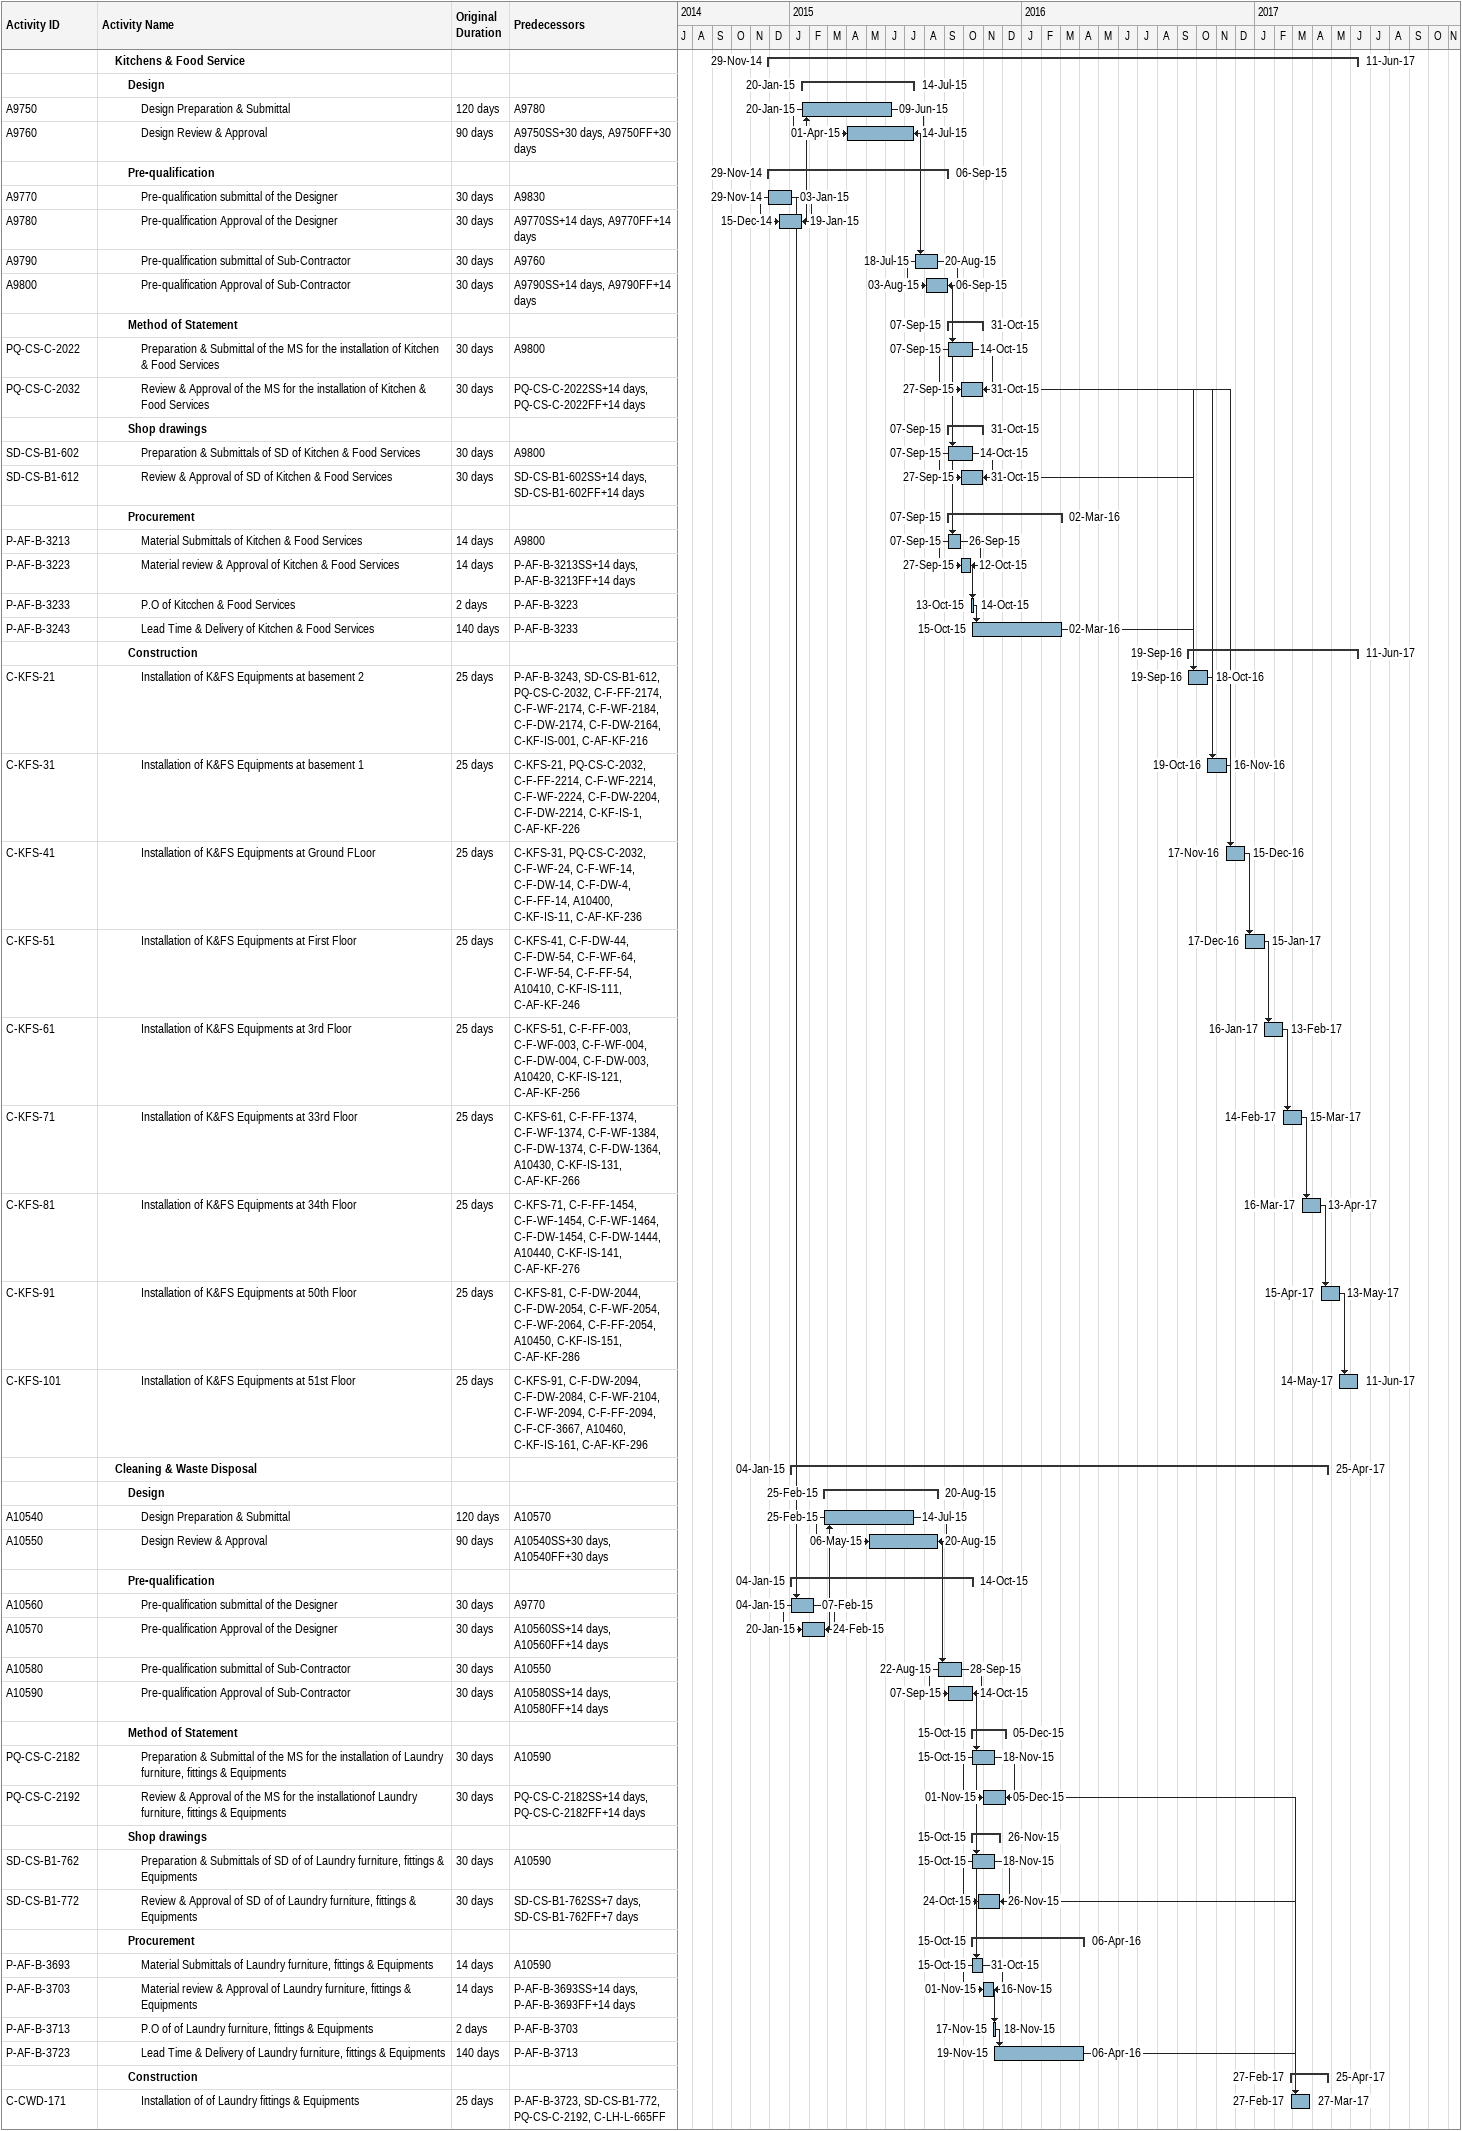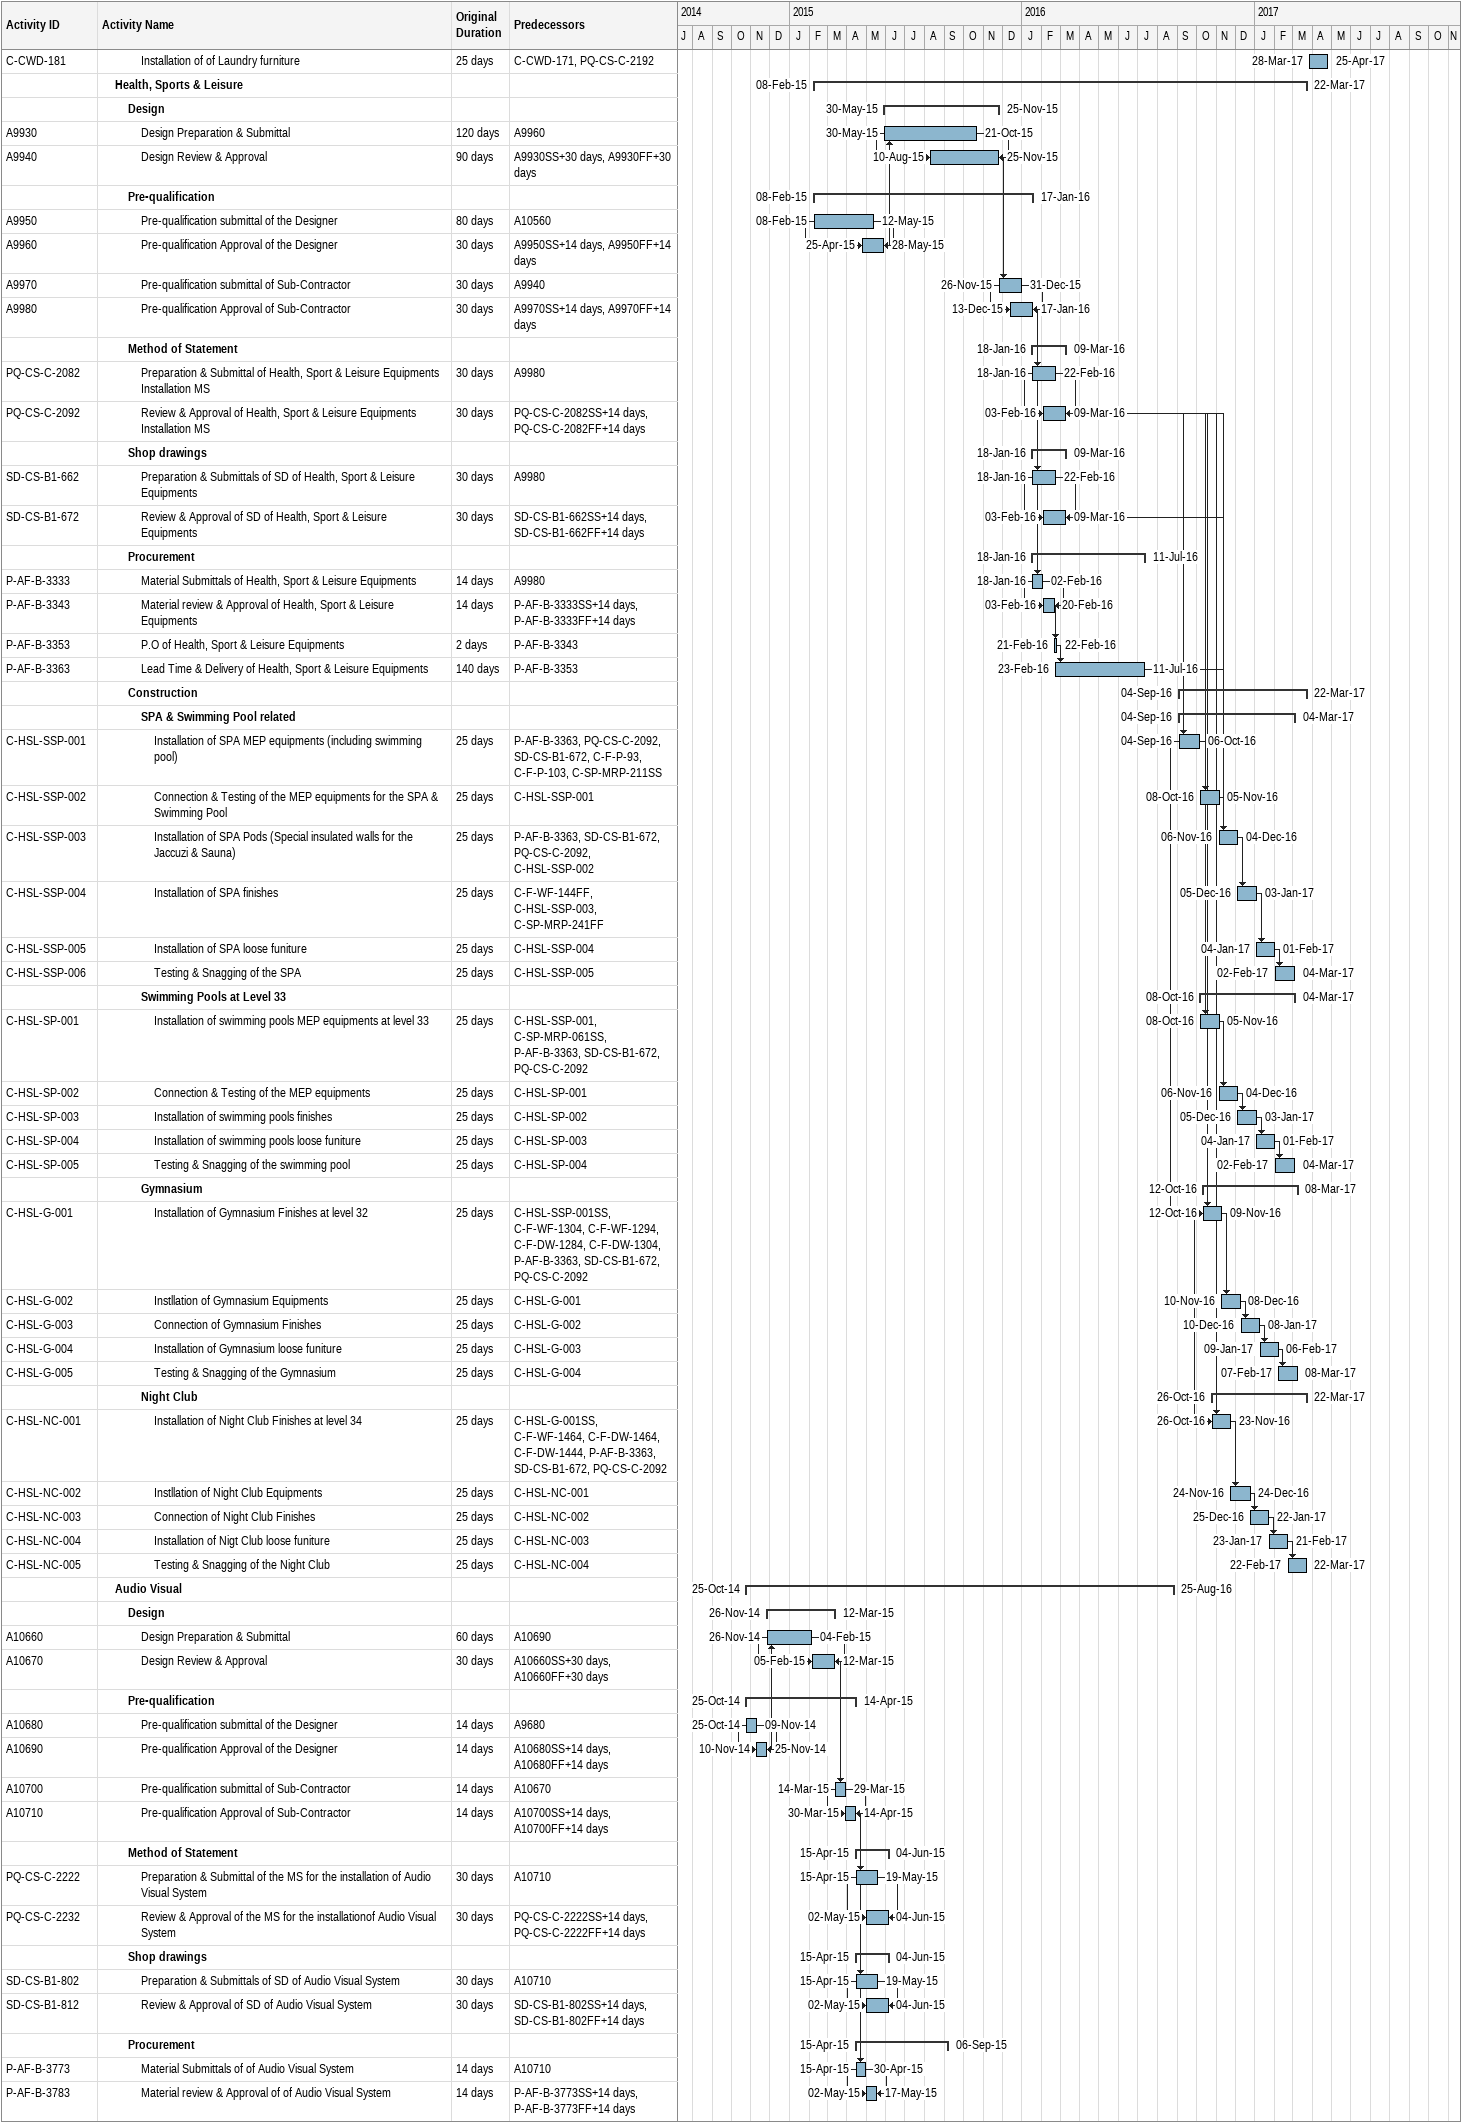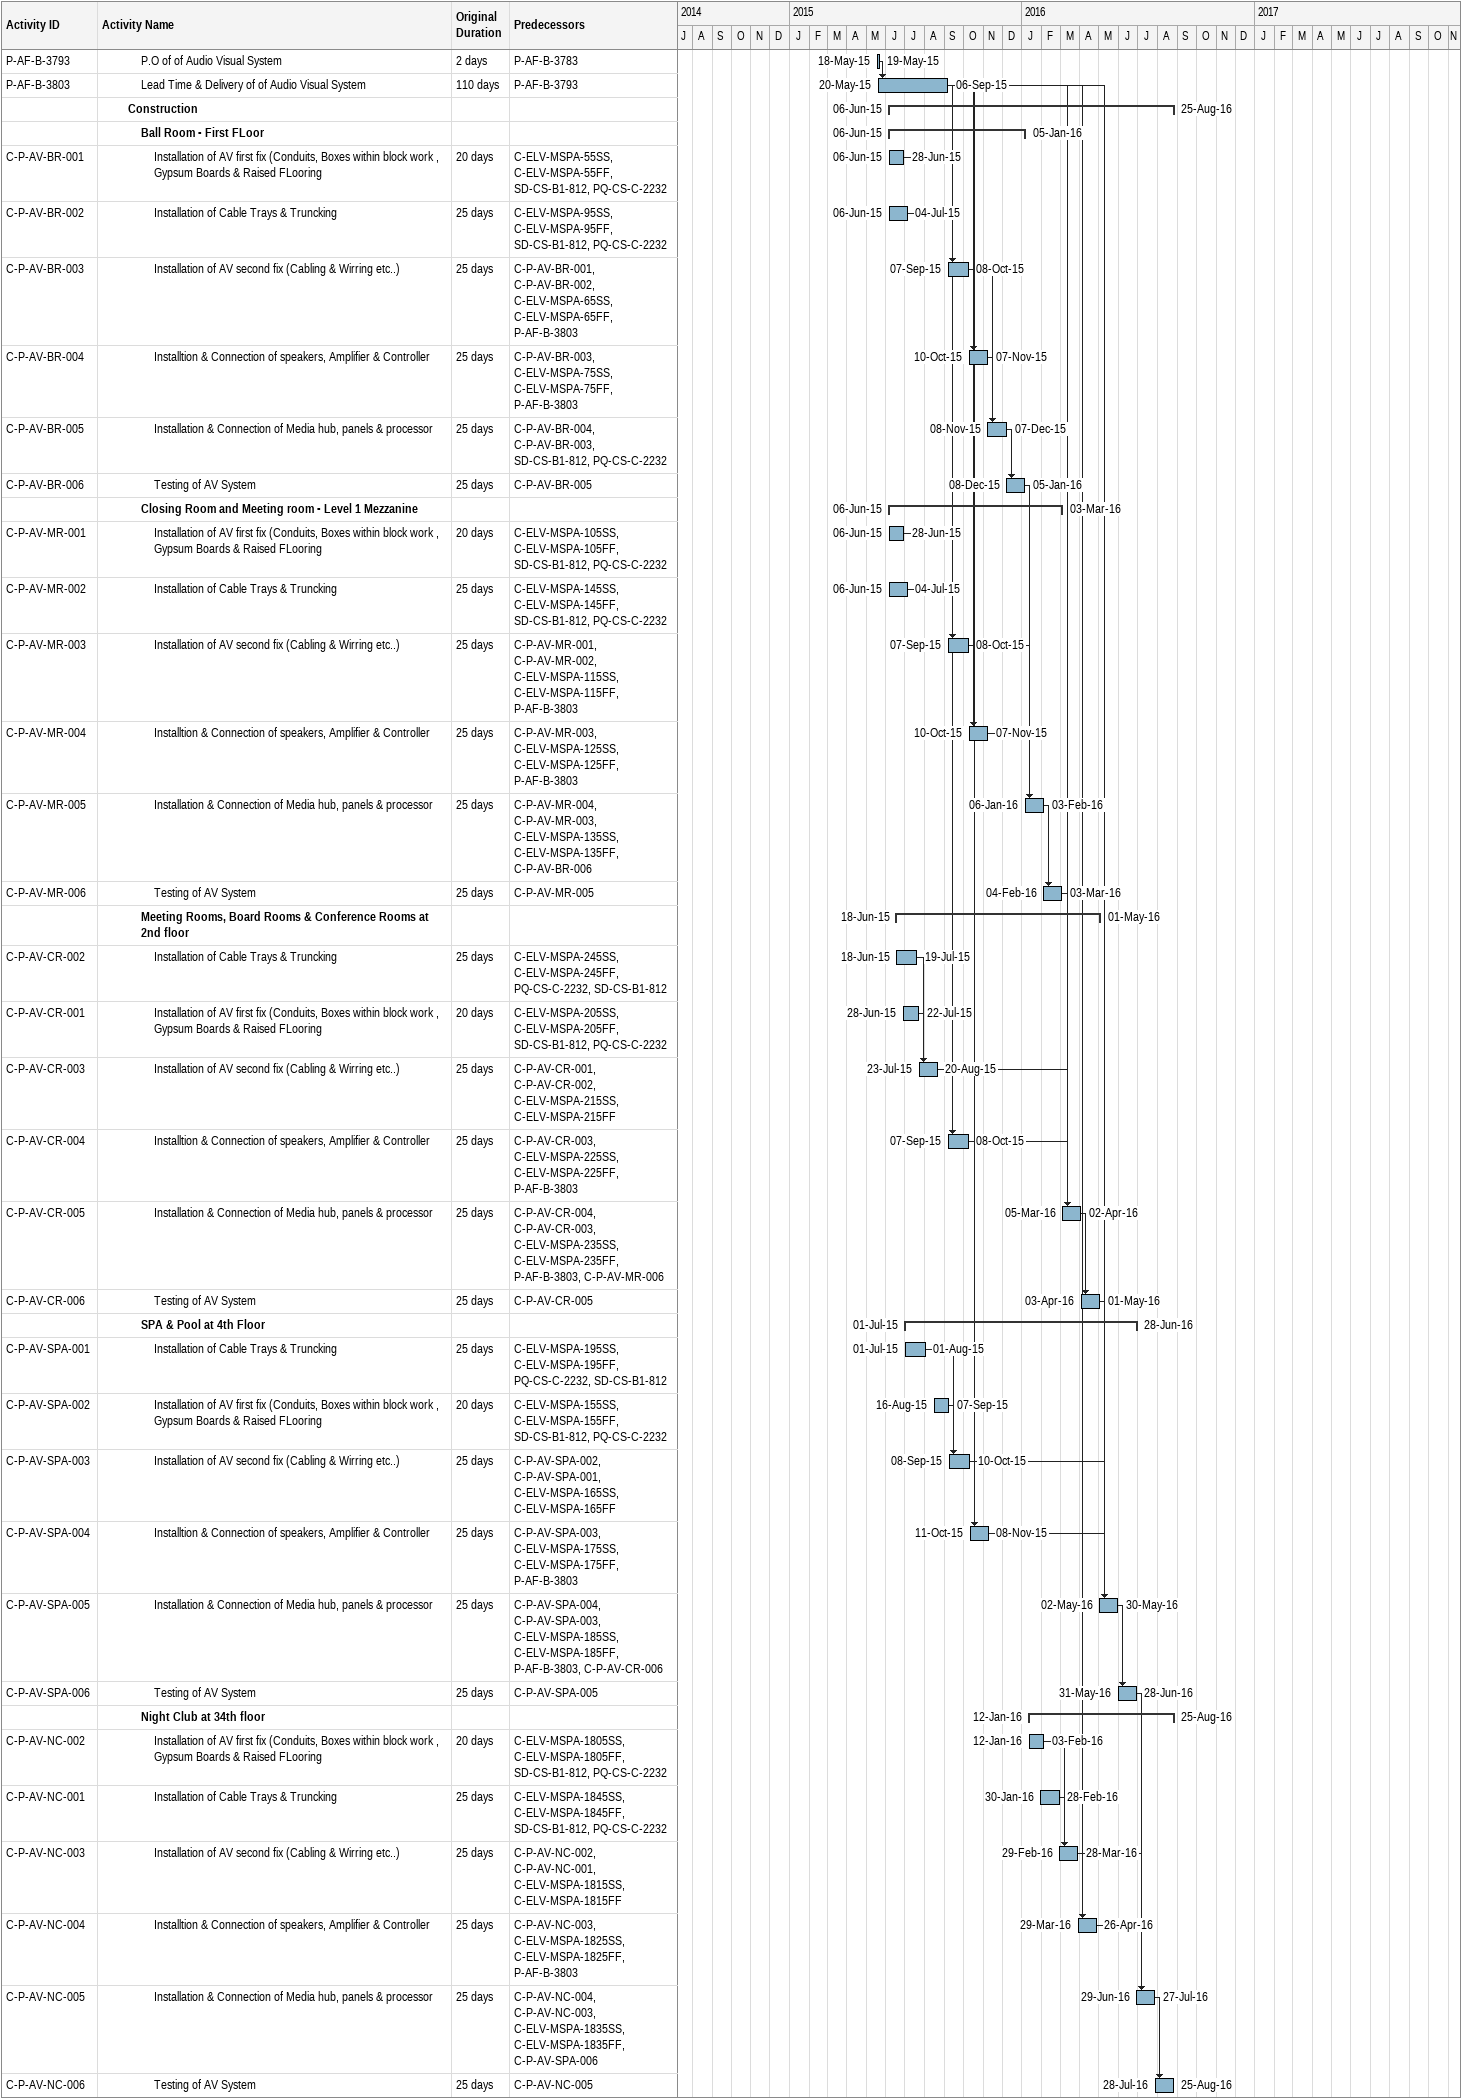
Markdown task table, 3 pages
| ID | Level | Task | Original duration | Start | Finish | Predecessors |
|---|---|---|---|---|---|---|
|  | 2 | **Kitchens & Food Service** |  | 2014-11-29 | 2017-06-11 |  |
|  | 3 | **Design** |  | 2015-01-20 | 2015-07-14 |  |
| A9750 | 4 | Design Preparation & Submittal | 120d | 2015-01-20 | 2015-06-09 | A9780 |
| A9760 | 4 | Design Review & Approval | 90d | 2015-04-01 | 2015-07-14 | A9750SS+30d, A9750FF+30d |
|  | 3 | **Pre-qualification** |  | 2014-11-29 | 2015-09-06 |  |
| A9770 | 4 | Pre-qualification submittal of the Designer | 30d | 2014-11-29 | 2015-01-03 | A9830 |
| A9780 | 4 | Pre-qualification Approval of the Designer | 30d | 2014-12-15 | 2015-01-19 | A9770SS+14d, A9770FF+14d |
| A9790 | 4 | Pre-qualification submittal of Sub-Contractor | 30d | 2015-07-18 | 2015-08-20 | A9760 |
| A9800 | 4 | Pre-qualification Approval of Sub-Contractor | 30d | 2015-08-03 | 2015-09-06 | A9790SS+14d, A9790FF+14d |
|  | 3 | **Method of Statement** |  | 2015-09-07 | 2015-10-31 |  |
| PQ-CS-C-2022 | 4 | Preparation & Submittal of the MS for the installation of Kitchen & Food Services | 30d | 2015-09-07 | 2015-10-14 | A9800 |
| PQ-CS-C-2032 | 4 | Review & Approval of the MS for the installation of Kitchen & Food Services | 30d | 2015-09-27 | 2015-10-31 | PQ-CS-C-2022SS+14d, PQ-CS-C-2022FF+14d |
|  | 3 | **Shop drawings** |  | 2015-09-07 | 2015-10-31 |  |
| SD-CS-B1-602 | 4 | Preparation & Submittals of SD of Kitchen & Food Services | 30d | 2015-09-07 | 2015-10-14 | A9800 |
| SD-CS-B1-612 | 4 | Review & Approval of SD of Kitchen & Food Services | 30d | 2015-09-27 | 2015-10-31 | SD-CS-B1-602SS+14d, SD-CS-B1-602FF+14d |
|  | 3 | **Procurement** |  | 2015-09-07 | 2016-03-02 |  |
| P-AF-B-3213 | 4 | Material Submittals of Kitchen & Food Services | 14d | 2015-09-07 | 2015-09-26 | A9800 |
| P-AF-B-3223 | 4 | Material review & Approval of Kitchen & Food Services | 14d | 2015-09-27 | 2015-10-12 | P-AF-B-3213SS+14d, P-AF-B-3213FF+14d |
| P-AF-B-3233 | 4 | P.O of Kitcchen & Food Services | 2d | 2015-10-13 | 2015-10-14 | P-AF-B-3223 |
| P-AF-B-3243 | 4 | Lead Time & Delivery of Kitchen & Food Services | 140d | 2015-10-15 | 2016-03-02 | P-AF-B-3233 |
|  | 3 | **Construction** |  | 2016-09-19 | 2017-06-11 |  |
| C-KFS-21 | 4 | Installation of K&FS Equipments at basement 2 | 25d | 2016-09-19 | 2016-10-18 | P-AF-B-3243, SD-CS-B1-612, PQ-CS-C-2032, C-F-FF-2174, C-F-WF-2174, C-F-WF-2184, C-F-DW-2174, C-F-DW-2164, C-KF-IS-001, C-AF-KF-216 |
| C-KFS-31 | 4 | Installation of K&FS Equipments at basement 1 | 25d | 2016-10-19 | 2016-11-16 | C-KFS-21, PQ-CS-C-2032, C-F-FF-2214, C-F-WF-2214, C-F-WF-2224, C-F-DW-2204, C-F-DW-2214, C-KF-IS-1, C-AF-KF-226 |
| C-KFS-41 | 4 | Installation of K&FS Equipments at Ground FLoor | 25d | 2016-11-17 | 2016-12-15 | C-KFS-31, PQ-CS-C-2032, C-F-WF-24, C-F-WF-14, C-F-DW-14, C-F-DW-4, C-F-FF-14, A10400, C-KF-IS-11, C-AF-KF-236 |
| C-KFS-51 | 4 | Installation of K&FS Equipments at First Floor | 25d | 2016-12-17 | 2017-01-15 | C-KFS-41, C-F-DW-44, C-F-DW-54, C-F-WF-64, C-F-WF-54, C-F-FF-54, A10410, C-KF-IS-111, C-AF-KF-246 |
| C-KFS-61 | 4 | Installation of K&FS Equipments at 3rd Floor | 25d | 2017-01-16 | 2017-02-13 | C-KFS-51, C-F-FF-003, C-F-WF-003, C-F-WF-004, C-F-DW-004, C-F-DW-003, A10420, C-KF-IS-121, C-AF-KF-256 |
| C-KFS-71 | 4 | Installation of K&FS Equipments at 33rd Floor | 25d | 2017-02-14 | 2017-03-15 | C-KFS-61, C-F-FF-1374, C-F-WF-1374, C-F-WF-1384, C-F-DW-1374, C-F-DW-1364, A10430, C-KF-IS-131, C-AF-KF-266 |
| C-KFS-81 | 4 | Installation of K&FS Equipments at 34th Floor | 25d | 2017-03-16 | 2017-04-13 | C-KFS-71, C-F-FF-1454, C-F-WF-1454, C-F-WF-1464, C-F-DW-1454, C-F-DW-1444, A10440, C-KF-IS-141, C-AF-KF-276 |
| C-KFS-91 | 4 | Installation of K&FS Equipments at 50th Floor | 25d | 2017-04-15 | 2017-05-13 | C-KFS-81, C-F-DW-2044, C-F-DW-2054, C-F-WF-2054, C-F-WF-2064, C-F-FF-2054, A10450, C-KF-IS-151, C-AF-KF-286 |
| C-KFS-101 | 4 | Installation of K&FS Equipments at 51st Floor | 25d | 2017-05-14 | 2017-06-11 | C-KFS-91, C-F-DW-2094, C-F-DW-2084, C-F-WF-2104, C-F-WF-2094, C-F-FF-2094, C-F-CF-3667, A10460, C-KF-IS-161, C-AF-KF-296 |
|  | 2 | **Cleaning & Waste Disposal** |  | 2015-01-04 | 2017-04-25 |  |
|  | 3 | **Design** |  | 2015-02-25 | 2015-08-20 |  |
| A10540 | 4 | Design Preparation & Submittal | 120d | 2015-02-25 | 2015-07-14 | A10570 |
| A10550 | 4 | Design Review & Approval | 90d | 2015-05-06 | 2015-08-20 | A10540SS+30d, A10540FF+30d |
|  | 3 | **Pre-qualification** |  | 2015-01-04 | 2015-10-14 |  |
| A10560 | 4 | Pre-qualification submittal of the Designer | 30d | 2015-01-04 | 2015-02-07 | A9770 |
| A10570 | 4 | Pre-qualification Approval of the Designer | 30d | 2015-01-20 | 2015-02-24 | A10560SS+14d, A10560FF+14d |
| A10580 | 4 | Pre-qualification submittal of Sub-Contractor | 30d | 2015-08-22 | 2015-09-28 | A10550 |
| A10590 | 4 | Pre-qualification Approval of Sub-Contractor | 30d | 2015-09-07 | 2015-10-14 | A10580SS+14d, A10580FF+14d |
|  | 3 | **Method of Statement** |  | 2015-10-15 | 2015-12-05 |  |
| PQ-CS-C-2182 | 4 | Preparation & Submittal of the MS for the installation of Laundry furniture, fittings & Equipments | 30d | 2015-10-15 | 2015-11-18 | A10590 |
| PQ-CS-C-2192 | 4 | Review & Approval of the MS for the installationof Laundry furniture, fittings & Equipments | 30d | 2015-11-01 | 2015-12-05 | PQ-CS-C-2182SS+14d, PQ-CS-C-2182FF+14d |
|  | 3 | **Shop drawings** |  | 2015-10-15 | 2015-11-26 |  |
| SD-CS-B1-762 | 4 | Preparation & Submittals of SD of of Laundry furniture, fittings & Equipments | 30d | 2015-10-15 | 2015-11-18 | A10590 |
| SD-CS-B1-772 | 4 | Review & Approval of SD of of Laundry furniture, fittings & Equipments | 30d | 2015-10-24 | 2015-11-26 | SD-CS-B1-762SS+7d, SD-CS-B1-762FF+7d |
|  | 3 | **Procurement** |  | 2015-10-15 | 2016-04-06 |  |
| P-AF-B-3693 | 4 | Material Submittals of Laundry furniture, fittings & Equipments | 14d | 2015-10-15 | 2015-10-31 | A10590 |
| P-AF-B-3703 | 4 | Material review & Approval of Laundry furniture, fittings & Equipments | 14d | 2015-11-01 | 2015-11-16 | P-AF-B-3693SS+14d, P-AF-B-3693FF+14d |
| P-AF-B-3713 | 4 | P.O of of Laundry furniture, fittings & Equipments | 2d | 2015-11-17 | 2015-11-18 | P-AF-B-3703 |
| P-AF-B-3723 | 4 | Lead Time & Delivery of Laundry furniture, fittings & Equipments | 140d | 2015-11-19 | 2016-04-06 | P-AF-B-3713 |
|  | 3 | **Construction** |  | 2017-02-27 | 2017-04-25 |  |
| C-CWD-171 | 4 | Installation of of Laundry fittings & Equipments | 25d | 2017-02-27 | 2017-03-27 | P-AF-B-3723, SD-CS-B1-772, PQ-CS-C-2192, C-LH-L-665FF |
| C-CWD-181 | 4 | Installation of of Laundry furniture | 25d | 2017-03-28 | 2017-04-25 | C-CWD-171, PQ-CS-C-2192 |
|  | 2 | **Health, Sports & Leisure** |  | 2015-02-08 | 2017-03-22 |  |
|  | 3 | **Design** |  | 2015-05-30 | 2015-11-25 |  |
| A9930 | 4 | Design Preparation & Submittal | 120d | 2015-05-30 | 2015-10-21 | A9960 |
| A9940 | 4 | Design Review & Approval | 90d | 2015-08-10 | 2015-11-25 | A9930SS+30d, A9930FF+30d |
|  | 3 | **Pre-qualification** |  | 2015-02-08 | 2016-01-17 |  |
| A9950 | 4 | Pre-qualification submittal of the Designer | 80d | 2015-02-08 | 2015-05-12 | A10560 |
| A9960 | 4 | Pre-qualification Approval of the Designer | 30d | 2015-04-25 | 2015-05-28 | A9950SS+14d, A9950FF+14d |
| A9970 | 4 | Pre-qualification submittal of Sub-Contractor | 30d | 2015-11-26 | 2015-12-31 | A9940 |
| A9980 | 4 | Pre-qualification Approval of Sub-Contractor | 30d | 2015-12-13 | 2016-01-17 | A9970SS+14d, A9970FF+14d |
|  | 3 | **Method of Statement** |  | 2016-01-18 | 2016-03-09 |  |
| PQ-CS-C-2082 | 4 | Preparation & Submittal of Health, Sport & Leisure Equipments Installation MS | 30d | 2016-01-18 | 2016-02-22 | A9980 |
| PQ-CS-C-2092 | 4 | Review & Approval of Health, Sport & Leisure Equipments Installation MS | 30d | 2016-02-03 | 2016-03-09 | PQ-CS-C-2082SS+14d, PQ-CS-C-2082FF+14d |
|  | 3 | **Shop drawings** |  | 2016-01-18 | 2016-03-09 |  |
| SD-CS-B1-662 | 4 | Preparation & Submittals of SD of Health, Sport & Leisure Equipments | 30d | 2016-01-18 | 2016-02-22 | A9980 |
| SD-CS-B1-672 | 4 | Review & Approval of SD of Health, Sport & Leisure Equipments | 30d | 2016-02-03 | 2016-03-09 | SD-CS-B1-662SS+14d, SD-CS-B1-662FF+14d |
|  | 3 | **Procurement** |  | 2016-01-18 | 2016-07-11 |  |
| P-AF-B-3333 | 4 | Material Submittals of Health, Sport & Leisure Equipments | 14d | 2016-01-18 | 2016-02-02 | A9980 |
| P-AF-B-3343 | 4 | Material review & Approval of Health, Sport & Leisure Equipments | 14d | 2016-02-03 | 2016-02-20 | P-AF-B-3333SS+14d, P-AF-B-3333FF+14d |
| P-AF-B-3353 | 4 | P.O of Health, Sport & Leisure Equipments | 2d | 2016-02-21 | 2016-02-22 | P-AF-B-3343 |
| P-AF-B-3363 | 4 | Lead Time & Delivery of Health, Sport & Leisure Equipments | 140d | 2016-02-23 | 2016-07-11 | P-AF-B-3353 |
|  | 3 | **Construction** |  | 2016-09-04 | 2017-03-22 |  |
|  | 4 | **SPA & Swimming Pool related** |  | 2016-09-04 | 2017-03-04 |  |
| C-HSL-SSP-001 | 5 | Installation of SPA MEP equipments (including swimming pool) | 25d | 2016-09-04 | 2016-10-06 | P-AF-B-3363, PQ-CS-C-2092, SD-CS-B1-672, C-F-P-93, C-F-P-103, C-SP-MRP-211SS |
| C-HSL-SSP-002 | 5 | Connection & Testing of the MEP equipments for the SPA & Swimming Pool | 25d | 2016-10-08 | 2016-11-05 | C-HSL-SSP-001 |
| C-HSL-SSP-003 | 5 | Installation of SPA Pods (Special insulated walls for the Jaccuzi & Sauna) | 25d | 2016-11-06 | 2016-12-04 | P-AF-B-3363, SD-CS-B1-672, PQ-CS-C-2092, C-HSL-SSP-002 |
| C-HSL-SSP-004 | 5 | Installation of SPA finishes | 25d | 2016-12-05 | 2017-01-03 | C-F-WF-144FF, C-HSL-SSP-003, C-SP-MRP-241FF |
| C-HSL-SSP-005 | 5 | Installation of SPA loose funiture | 25d | 2017-01-04 | 2017-02-01 | C-HSL-SSP-004 |
| C-HSL-SSP-006 | 5 | Testing & Snagging of the SPA | 25d | 2017-02-02 | 2017-03-04 | C-HSL-SSP-005 |
|  | 4 | **Swimming Pools at Level 33** |  | 2016-10-08 | 2017-03-04 |  |
| C-HSL-SP-001 | 5 | Installation of swimming pools MEP equipments at level 33 | 25d | 2016-10-08 | 2016-11-05 | C-HSL-SSP-001, C-SP-MRP-061SS, P-AF-B-3363, SD-CS-B1-672, PQ-CS-C-2092 |
| C-HSL-SP-002 | 5 | Connection & Testing of the MEP equipments | 25d | 2016-11-06 | 2016-12-04 | C-HSL-SP-001 |
| C-HSL-SP-003 | 5 | Installation of swimming pools finishes | 25d | 2016-12-05 | 2017-01-03 | C-HSL-SP-002 |
| C-HSL-SP-004 | 5 | Installation of swimming pools loose funiture | 25d | 2017-01-04 | 2017-02-01 | C-HSL-SP-003 |
| C-HSL-SP-005 | 5 | Testing & Snagging of the swimming pool | 25d | 2017-02-02 | 2017-03-04 | C-HSL-SP-004 |
|  | 4 | **Gymnasium** |  | 2016-10-12 | 2017-03-08 |  |
| C-HSL-G-001 | 5 | Installation of Gymnasium Finishes at level 32 | 25d | 2016-10-12 | 2016-11-09 | C-HSL-SSP-001SS, C-F-WF-1304, C-F-WF-1294, C-F-DW-1284, C-F-DW-1304, P-AF-B-3363, SD-CS-B1-672, PQ-CS-C-2092 |
| C-HSL-G-002 | 5 | Instllation of Gymnasium Equipments | 25d | 2016-11-10 | 2016-12-08 | C-HSL-G-001 |
| C-HSL-G-003 | 5 | Connection of Gymnasium Finishes | 25d | 2016-12-10 | 2017-01-08 | C-HSL-G-002 |
| C-HSL-G-004 | 5 | Installation of Gymnasium loose funiture | 25d | 2017-01-09 | 2017-02-06 | C-HSL-G-003 |
| C-HSL-G-005 | 5 | Testing & Snagging of the Gymnasium | 25d | 2017-02-07 | 2017-03-08 | C-HSL-G-004 |
|  | 4 | **Night Club** |  | 2016-10-26 | 2017-03-22 |  |
| C-HSL-NC-001 | 5 | Installation of Night Club Finishes at level 34 | 25d | 2016-10-26 | 2016-11-23 | C-HSL-G-001SS, C-F-WF-1464, C-F-DW-1464, C-F-DW-1444, P-AF-B-3363, SD-CS-B1-672, PQ-CS-C-2092 |
| C-HSL-NC-002 | 5 | Instllation of Night Club Equipments | 25d | 2016-11-24 | 2016-12-24 | C-HSL-NC-001 |
| C-HSL-NC-003 | 5 | Connection of Night Club Finishes | 25d | 2016-12-25 | 2017-01-22 | C-HSL-NC-002 |
| C-HSL-NC-004 | 5 | Installation of Nigt Club loose funiture | 25d | 2017-01-23 | 2017-02-21 | C-HSL-NC-003 |
| C-HSL-NC-005 | 5 | Testing & Snagging of the Night Club | 25d | 2017-02-22 | 2017-03-22 | C-HSL-NC-004 |
|  | 2 | **Audio Visual** |  | 2014-10-25 | 2016-08-25 |  |
|  | 3 | **Design** |  | 2014-11-26 | 2015-03-12 |  |
| A10660 | 4 | Design Preparation & Submittal | 60d | 2014-11-26 | 2015-02-04 | A10690 |
| A10670 | 4 | Design Review & Approval | 30d | 2015-02-05 | 2015-03-12 | A10660SS+30d, A10660FF+30d |
|  | 3 | **Pre-qualification** |  | 2014-10-25 | 2015-04-14 |  |
| A10680 | 4 | Pre-qualification submittal of the Designer | 14d | 2014-10-25 | 2014-11-09 | A9680 |
| A10690 | 4 | Pre-qualification Approval of the Designer | 14d | 2014-11-10 | 2014-11-25 | A10680SS+14d, A10680FF+14d |
| A10700 | 4 | Pre-qualification submittal of Sub-Contractor | 14d | 2015-03-14 | 2015-03-29 | A10670 |
| A10710 | 4 | Pre-qualification Approval of Sub-Contractor | 14d | 2015-03-30 | 2015-04-14 | A10700SS+14d, A10700FF+14d |
|  | 3 | **Method of Statement** |  | 2015-04-15 | 2015-06-04 |  |
| PQ-CS-C-2222 | 4 | Preparation & Submittal of the MS for the installation of Audio Visual System | 30d | 2015-04-15 | 2015-05-19 | A10710 |
| PQ-CS-C-2232 | 4 | Review & Approval of the MS for the installationof Audio Visual System | 30d | 2015-05-02 | 2015-06-04 | PQ-CS-C-2222SS+14d, PQ-CS-C-2222FF+14d |
|  | 3 | **Shop drawings** |  | 2015-04-15 | 2015-06-04 |  |
| SD-CS-B1-802 | 4 | Preparation & Submittals of SD of Audio Visual System | 30d | 2015-04-15 | 2015-05-19 | A10710 |
| SD-CS-B1-812 | 4 | Review & Approval of SD of Audio Visual System | 30d | 2015-05-02 | 2015-06-04 | SD-CS-B1-802SS+14d, SD-CS-B1-802FF+14d |
|  | 3 | **Procurement** |  | 2015-04-15 | 2015-09-06 |  |
| P-AF-B-3773 | 4 | Material Submittals of of Audio Visual System | 14d | 2015-04-15 | 2015-04-30 | A10710 |
| P-AF-B-3783 | 4 | Material review & Approval of of Audio Visual System | 14d | 2015-05-02 | 2015-05-17 | P-AF-B-3773SS+14d, P-AF-B-3773FF+14d |
| P-AF-B-3793 | 4 | P.O of of Audio Visual System | 2d | 2015-05-18 | 2015-05-19 | P-AF-B-3783 |
| P-AF-B-3803 | 4 | Lead Time & Delivery of of Audio Visual System | 110d | 2015-05-20 | 2015-09-06 | P-AF-B-3793 |
|  | 3 | **Construction** |  | 2015-06-06 | 2016-08-25 |  |
|  | 4 | **Ball Room - First FLoor** |  | 2015-06-06 | 2016-01-05 |  |
| C-P-AV-BR-001 | 5 | Installation of AV first fix (Conduits, Boxes within block work , Gypsum Boards & Raised FLooring | 20d | 2015-06-06 | 2015-06-28 | C-ELV-MSPA-55SS, C-ELV-MSPA-55FF, SD-CS-B1-812, PQ-CS-C-2232 |
| C-P-AV-BR-002 | 5 | Installation of Cable Trays & Truncking | 25d | 2015-06-06 | 2015-07-04 | C-ELV-MSPA-95SS, C-ELV-MSPA-95FF, SD-CS-B1-812, PQ-CS-C-2232 |
| C-P-AV-BR-003 | 5 | Installation of AV second fix (Cabling & Wirring etc..) | 25d | 2015-09-07 | 2015-10-08 | C-P-AV-BR-001, C-P-AV-BR-002, C-ELV-MSPA-65SS, C-ELV-MSPA-65FF, P-AF-B-3803 |
| C-P-AV-BR-004 | 5 | Installtion & Connection of speakers, Amplifier & Controller | 25d | 2015-10-10 | 2015-11-07 | C-P-AV-BR-003, C-ELV-MSPA-75SS, C-ELV-MSPA-75FF, P-AF-B-3803 |
| C-P-AV-BR-005 | 5 | Installation & Connection of Media hub, panels & processor | 25d | 2015-11-08 | 2015-12-07 | C-P-AV-BR-004, C-P-AV-BR-003, SD-CS-B1-812, PQ-CS-C-2232 |
| C-P-AV-BR-006 | 5 | Testing of AV System | 25d | 2015-12-08 | 2016-01-05 | C-P-AV-BR-005 |
|  | 4 | **Closing Room and Meeting room - Level 1 Mezzanine** |  | 2015-06-06 | 2016-03-03 |  |
| C-P-AV-MR-001 | 5 | Installation of AV first fix (Conduits, Boxes within block work , Gypsum Boards & Raised FLooring | 20d | 2015-06-06 | 2015-06-28 | C-ELV-MSPA-105SS, C-ELV-MSPA-105FF, SD-CS-B1-812, PQ-CS-C-2232 |
| C-P-AV-MR-002 | 5 | Installation of Cable Trays & Truncking | 25d | 2015-06-06 | 2015-07-04 | C-ELV-MSPA-145SS, C-ELV-MSPA-145FF, SD-CS-B1-812, PQ-CS-C-2232 |
| C-P-AV-MR-003 | 5 | Installation of AV second fix (Cabling & Wirring etc..) | 25d | 2015-09-07 | 2015-10-08 | C-P-AV-MR-001, C-P-AV-MR-002, C-ELV-MSPA-115SS, C-ELV-MSPA-115FF, P-AF-B-3803 |
| C-P-AV-MR-004 | 5 | Installtion & Connection of speakers, Amplifier & Controller | 25d | 2015-10-10 | 2015-11-07 | C-P-AV-MR-003, C-ELV-MSPA-125SS, C-ELV-MSPA-125FF, P-AF-B-3803 |
| C-P-AV-MR-005 | 5 | Installation & Connection of Media hub, panels & processor | 25d | 2016-01-06 | 2016-02-03 | C-P-AV-MR-004, C-P-AV-MR-003, C-ELV-MSPA-135SS, C-ELV-MSPA-135FF, C-P-AV-BR-006 |
| C-P-AV-MR-006 | 5 | Testing of AV System | 25d | 2016-02-04 | 2016-03-03 | C-P-AV-MR-005 |
|  | 4 | **Meeting Rooms, Board Rooms & Conference Rooms at 2nd floor** |  | 2015-06-18 | 2016-05-01 |  |
| C-P-AV-CR-002 | 5 | Installation of Cable Trays & Truncking | 25d | 2015-06-18 | 2015-07-19 | C-ELV-MSPA-245SS, C-ELV-MSPA-245FF, PQ-CS-C-2232, SD-CS-B1-812 |
| C-P-AV-CR-001 | 5 | Installation of AV first fix (Conduits, Boxes within block work , Gypsum Boards & Raised FLooring | 20d | 2015-06-28 | 2015-07-22 | C-ELV-MSPA-205SS, C-ELV-MSPA-205FF, SD-CS-B1-812, PQ-CS-C-2232 |
| C-P-AV-CR-003 | 5 | Installation of AV second fix (Cabling & Wirring etc..) | 25d | 2015-07-23 | 2015-08-20 | C-P-AV-CR-001, C-P-AV-CR-002, C-ELV-MSPA-215SS, C-ELV-MSPA-215FF |
| C-P-AV-CR-004 | 5 | Installtion & Connection of speakers, Amplifier & Controller | 25d | 2015-09-07 | 2015-10-08 | C-P-AV-CR-003, C-ELV-MSPA-225SS, C-ELV-MSPA-225FF, P-AF-B-3803 |
| C-P-AV-CR-005 | 5 | Installation & Connection of Media hub, panels & processor | 25d | 2016-03-05 | 2016-04-02 | C-P-AV-CR-004, C-P-AV-CR-003, C-ELV-MSPA-235SS, C-ELV-MSPA-235FF, P-AF-B-3803, C-P-AV-MR-006 |
| C-P-AV-CR-006 | 5 | Testing of AV System | 25d | 2016-04-03 | 2016-05-01 | C-P-AV-CR-005 |
|  | 4 | **SPA & Pool at 4th Floor** |  | 2015-07-01 | 2016-06-28 |  |
| C-P-AV-SPA-001 | 5 | Installation of Cable Trays & Truncking | 25d | 2015-07-01 | 2015-08-01 | C-ELV-MSPA-195SS, C-ELV-MSPA-195FF, PQ-CS-C-2232, SD-CS-B1-812 |
| C-P-AV-SPA-002 | 5 | Installation of AV first fix (Conduits, Boxes within block work , Gypsum Boards & Raised FLooring | 20d | 2015-08-16 | 2015-09-07 | C-ELV-MSPA-155SS, C-ELV-MSPA-155FF, SD-CS-B1-812, PQ-CS-C-2232 |
| C-P-AV-SPA-003 | 5 | Installation of AV second fix (Cabling & Wirring etc..) | 25d | 2015-09-08 | 2015-10-10 | C-P-AV-SPA-002, C-P-AV-SPA-001, C-ELV-MSPA-165SS, C-ELV-MSPA-165FF |
| C-P-AV-SPA-004 | 5 | Installtion & Connection of speakers, Amplifier & Controller | 25d | 2015-10-11 | 2015-11-08 | C-P-AV-SPA-003, C-ELV-MSPA-175SS, C-ELV-MSPA-175FF, P-AF-B-3803 |
| C-P-AV-SPA-005 | 5 | Installation & Connection of Media hub, panels & processor | 25d | 2016-05-02 | 2016-05-30 | C-P-AV-SPA-004, C-P-AV-SPA-003, C-ELV-MSPA-185SS, C-ELV-MSPA-185FF, P-AF-B-3803, C-P-AV-CR-006 |
| C-P-AV-SPA-006 | 5 | Testing of AV System | 25d | 2016-05-31 | 2016-06-28 | C-P-AV-SPA-005 |
|  | 4 | **Night Club at 34th floor** |  | 2016-01-12 | 2016-08-25 |  |
| C-P-AV-NC-002 | 5 | Installation of AV first fix (Conduits, Boxes within block work , Gypsum Boards & Raised FLooring | 20d | 2016-01-12 | 2016-02-03 | C-ELV-MSPA-1805SS, C-ELV-MSPA-1805FF, SD-CS-B1-812, PQ-CS-C-2232 |
| C-P-AV-NC-001 | 5 | Installation of Cable Trays & Truncking | 25d | 2016-01-30 | 2016-02-28 | C-ELV-MSPA-1845SS, C-ELV-MSPA-1845FF, SD-CS-B1-812, PQ-CS-C-2232 |
| C-P-AV-NC-003 | 5 | Installation of AV second fix (Cabling & Wirring etc..) | 25d | 2016-02-29 | 2016-03-28 | C-P-AV-NC-002, C-P-AV-NC-001, C-ELV-MSPA-1815SS, C-ELV-MSPA-1815FF |
| C-P-AV-NC-004 | 5 | Installtion & Connection of speakers, Amplifier & Controller | 25d | 2016-03-29 | 2016-04-26 | C-P-AV-NC-003, C-ELV-MSPA-1825SS, C-ELV-MSPA-1825FF, P-AF-B-3803 |
| C-P-AV-NC-005 | 5 | Installation & Connection of Media hub, panels & processor | 25d | 2016-06-29 | 2016-07-27 | C-P-AV-NC-004, C-P-AV-NC-003, C-ELV-MSPA-1835SS, C-ELV-MSPA-1835FF, C-P-AV-SPA-006 |
| C-P-AV-NC-006 | 5 | Testing of AV System | 25d | 2016-07-28 | 2016-08-25 | C-P-AV-NC-005 |
